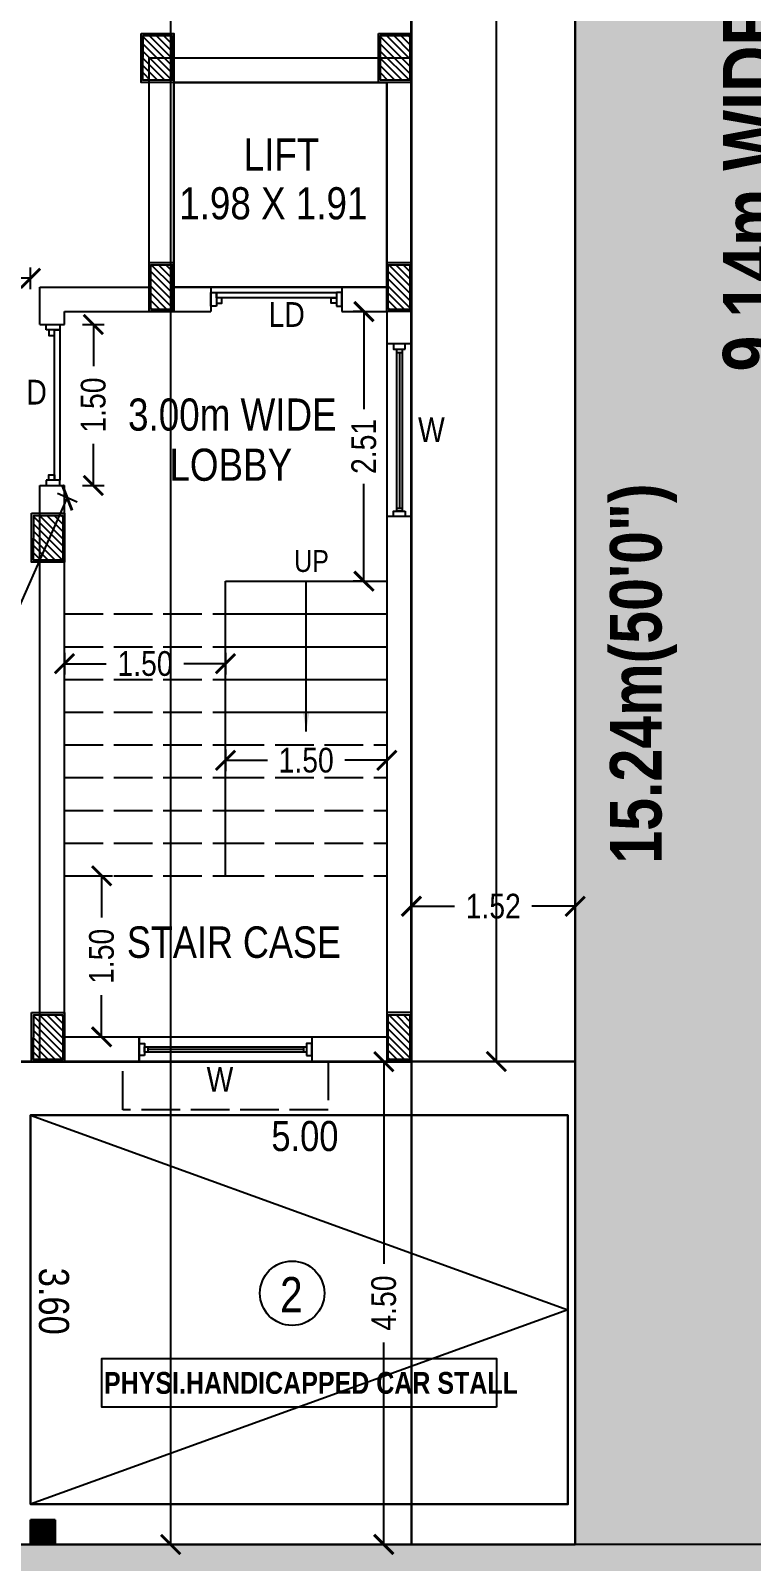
# Model space of a CAD drawing. Header units: metres. Extents: x 144 to 1259, y -1474 to -210.
# Drawn here: x 1154.12 to 1160.82, y -1186.98 to -1172.72 of the extents above; entities that cross this region are included whole.
import ezdxf

# ---------------------------------------------------------------- set-up
doc = ezdxf.new("R2010")
doc.units = ezdxf.units.M
doc.linetypes.add('_AEC_GRIPS_LT_HIDDENX2', pattern=[0.75, 0.5, -0.25])
doc.linetypes.add('ACAD_ISO02W100', pattern=[15, 12, -3])
for name, color, linetype, lineweight in [('_0', 7, 'Continuous', 5), ('BLK_1_FLR_0_STILT_PARKING', 13, 'Continuous', 0), ('BLK_1_LVL_0_BLDG_FOOT_PRINT', 1, 'Continuous', 5), ('CAR', 6, 'Continuous', 13), ('DIST_EXIT', 7, 'Continuous', 0), ('SEGREGATED_TOILET', 1, 'Continuous', 0)]:
    doc.layers.add(name, color=color, linetype=linetype, lineweight=lineweight)
for name, color, linetype in [('AS_AT_SITE', 6, 'Continuous'), ('BLK_1_FLR_0_EXIT_WIDTH_DOOR', 2, 'Continuous'), ('BLK_1_LVL_0_FRONT_SETBACK', 2, 'Continuous'), ('BLK_1_LVL_0_SIDE_SETBACK2', 102, 'Continuous'), ('DRIVE_WAY', 255, 'Continuous'), ('FMB_OR_PLR', 70, 'Continuous'), ('PLOT_BOUNDARY', 70, 'Continuous'), ('ROAD_WIDTH', 2, 'Continuous'), ('SUPER_IMPOSED', 5, 'Continuous')]:
    doc.layers.add(name, color=color, linetype=linetype)
for name, color, linetype, plot in [('BLK_1_FLR_0_BLT_UP_AREA', 18, 'Continuous', False), ('BLK_1_FLR_0_BLT_UP_AREA_DEDUCT', 1, 'Continuous', False), ('BLK_1_FLR_0_DA_LIFT_1', 30, 'Continuous', False), ('DA_PARKING', 1, 'Continuous', False)]:
    doc.layers.add(name, color=color, linetype=linetype, plot=plot)
doc.styles.add('R1', font='swisscb.ttf')
doc.styles.get("Standard").update_dxf_attribs({"font": 'swissck.ttf'})
doc.styles.add('STYLE1', font='swissck.ttf', dxfattribs={"height": 0.23})
doc.dimstyles.get("Standard").update_dxf_attribs({"dimtxt": 0.23, "dimasz": 0.18, "dimexe": 0.1, "dimexo": 0, "dimgap": 0.09, "dimtad": 0, "dimzin": 0, "dimdsep": 46, "dimtxsty": 'STYLE1', "dimblk": 'ARCHTICK', "dimcen": 0.09, "dimadec": 0, "dimazin": 0, "dimtfac": 1, "dimtofl": 0, "dimtmove": 2, "dimatfit": 3, "dimfxl": 0, "dimtolj": 1, "dimtzin": 0, "dimarcsym": 0})

# ---------------------------------------------------------------- blocks, each defined once
blk = doc.blocks.new('_ArchTick')
at = {"color": 0, "const_width": 0.15}
blk.add_lwpolyline([(-0.5, -0.5), (0.5, 0.5)], dxfattribs=at)
blk = doc.blocks.new('*D162')
at = {"color": 0, "lineweight": -2}
for p, q in [((1154.43, -1178.518), (1154.43, -1178.718)), ((1155.93, -1178.518), (1155.93, -1178.718)), ((1154.43, -1178.618), (1154.819, -1178.618)), ((1155.93, -1178.618), (1155.541, -1178.618))]:
    blk.add_line(p, q, dxfattribs=at)
at = {"layer": 'Defpoints', "color": 0}
for p in [(1154.43, -1178.46), (1155.93, -1178.46), (1154.43, -1178.618)]:
    blk.add_point(p, dxfattribs=at)
at = {"color": 0, "lineweight": -2, "xscale": 0.18, "yscale": 0.18, "zscale": 0.18, "rotation": 180}
blk.add_blockref('_ArchTick', (1154.43, -1178.618), dxfattribs=at)
at = {"color": 0, "lineweight": -2, "xscale": 0.18, "yscale": 0.18, "zscale": 0.18}
blk.add_blockref('_ArchTick', (1155.93, -1178.618), dxfattribs=at)
at = {"color": 0, "insert": (1155.18, -1178.618), "char_height": 0.23, "attachment_point": 5, "style": 'STYLE1'}
blk.add_mtext('\\A1;1.50', dxfattribs=at)
blk = doc.blocks.new('dfff')
h = blk.add_hatch()
h.set_pattern_fill('ANSI31', color=256, angle=-90, style=0)
h.set_pattern_definition([(315, (297038.03063, 164947.20593), (0.08838834765, 0.08838834765), [])])
h.paths.add_polyline_path([(237883.28, -45431.69), (237874.28, -45431.69), (237874.28, -45440.69), (237883.28, -45440.69)])
for p, q in [((237874.28, -45440.69), (237874.28, -45431.69)), ((237883.28, -45431.69), (237874.28, -45431.69)), ((237883.28, -45431.69), (237883.28, -45440.69)), ((237883.28, -45440.69), (237874.28, -45440.69))]:
    blk.add_line(p, q)
blk = doc.blocks.new('*D166')
at = {"color": 0, "lineweight": -2}
for p, q in [((1157.659, -1180.977), (1157.659, -1180.777)), ((1159.183, -1180.977), (1159.183, -1180.777)), ((1157.659, -1180.877), (1158.061, -1180.877)), ((1159.183, -1180.877), (1158.78, -1180.877))]:
    blk.add_line(p, q, dxfattribs=at)
at = {"layer": 'Defpoints', "color": 0}
for p in [(1159.183, -1180.877), (1157.659, -1181.089), (1159.183, -1181.089)]:
    blk.add_point(p, dxfattribs=at)
at = {"color": 0, "lineweight": -2, "xscale": 0.18, "yscale": 0.18, "zscale": 0.18, "rotation": 180}
blk.add_blockref('_ArchTick', (1157.659, -1180.877), dxfattribs=at)
at = {"color": 0, "lineweight": -2, "xscale": 0.18, "yscale": 0.18, "zscale": 0.18}
blk.add_blockref('_ArchTick', (1159.183, -1180.877), dxfattribs=at)
at = {"color": 0, "insert": (1158.421, -1180.877), "char_height": 0.23, "attachment_point": 5, "style": 'STYLE1'}
blk.add_mtext('\\A1;1.52', dxfattribs=at)
blk = doc.blocks.new('*D187')
at = {"color": 0, "lineweight": -2}
for p, q in [((1155.93, -1179.418), (1155.93, -1179.618)), ((1155.93, -1179.518), (1156.319, -1179.518)), ((1157.43, -1179.518), (1157.041, -1179.518)), ((1157.43, -1179.418), (1157.43, -1179.618))]:
    blk.add_line(p, q, dxfattribs=at)
at = {"layer": 'Defpoints', "color": 0}
for p in [(1155.93, -1179.374), (1157.43, -1179.374), (1157.43, -1179.518)]:
    blk.add_point(p, dxfattribs=at)
at = {"color": 0, "lineweight": -2, "xscale": 0.18, "yscale": 0.18, "zscale": 0.18, "rotation": 180}
blk.add_blockref('_ArchTick', (1155.93, -1179.518), dxfattribs=at)
at = {"color": 0, "lineweight": -2, "xscale": 0.18, "yscale": 0.18, "zscale": 0.18}
blk.add_blockref('_ArchTick', (1157.43, -1179.518), dxfattribs=at)
at = {"color": 0, "insert": (1156.68, -1179.518), "char_height": 0.23, "attachment_point": 5, "style": 'STYLE1'}
blk.add_mtext('\\A1;1.50', dxfattribs=at)
blk = doc.blocks.new('*D188')
at = {"color": 0, "lineweight": -2}
for p, q in [((1154.767, -1180.593), (1154.876, -1180.593)), ((1154.776, -1180.593), (1154.776, -1180.982)), ((1154.776, -1182.093), (1154.776, -1181.704)), ((1154.767, -1182.093), (1154.876, -1182.093))]:
    blk.add_line(p, q, dxfattribs=at)
at = {"layer": 'Defpoints', "color": 0}
for p in [(1154.767, -1180.593), (1154.776, -1180.593), (1154.767, -1182.093)]:
    blk.add_point(p, dxfattribs=at)
at = {"color": 0, "lineweight": -2, "xscale": 0.18, "yscale": 0.18, "zscale": 0.18}
for p, rotation in [((1154.776, -1180.593), 90), ((1154.776, -1182.093), 270)]:
    blk.add_blockref('_ArchTick', p, dxfattribs=dict(at, rotation=rotation))
at = {"color": 0, "insert": (1154.776, -1181.343), "char_height": 0.23, "attachment_point": 5, "rotation": 90, "style": 'STYLE1'}
blk.add_mtext('\\A1;1.50', dxfattribs=at)
blk = doc.blocks.new('*D191')
at = {"color": 0, "lineweight": -2}
for p, q in [((1182.88, -1180.593), (1183.08, -1180.593)), ((1182.98, -1180.593), (1182.98, -1180.982)), ((1182.98, -1182.093), (1182.98, -1181.704)), ((1182.972, -1182.093), (1183.08, -1182.093))]:
    blk.add_line(p, q, dxfattribs=at)
at = {"layer": 'Defpoints', "color": 0}
for p in [(1154.767, -1180.593), (1182.98, -1180.593), (1182.972, -1182.093)]:
    blk.add_point(p, dxfattribs=at)
at = {"color": 0, "lineweight": -2, "xscale": 0.18, "yscale": 0.18, "zscale": 0.18}
for p, rotation in [((1182.98, -1180.593), 90), ((1182.98, -1182.093), 270)]:
    blk.add_blockref('_ArchTick', p, dxfattribs=dict(at, rotation=rotation))
at = {"color": 0, "insert": (1182.98, -1181.343), "char_height": 0.23, "attachment_point": 5, "rotation": 90, "style": 'STYLE1'}
blk.add_mtext('\\A1;1.50', dxfattribs=at)
blk = doc.blocks.new('*D199')
at = {"color": 0, "lineweight": -2}
for p, q in [((1229.995, -1180.593), (1230.195, -1180.593)), ((1230.095, -1180.593), (1230.095, -1180.982)), ((1230.095, -1182.093), (1230.095, -1181.704)), ((1230.087, -1182.093), (1230.195, -1182.093))]:
    blk.add_line(p, q, dxfattribs=at)
at = {"layer": 'Defpoints', "color": 0}
for p in [(1154.767, -1180.593), (1230.095, -1180.593), (1230.087, -1182.093)]:
    blk.add_point(p, dxfattribs=at)
at = {"color": 0, "lineweight": -2, "xscale": 0.18, "yscale": 0.18, "zscale": 0.18}
for p, rotation in [((1230.095, -1180.593), 90), ((1230.095, -1182.093), 270)]:
    blk.add_blockref('_ArchTick', p, dxfattribs=dict(at, rotation=rotation))
at = {"color": 0, "insert": (1230.095, -1181.343), "char_height": 0.23, "attachment_point": 5, "rotation": 90, "style": 'STYLE1'}
blk.add_mtext('\\A1;1.50', dxfattribs=at)
blk = doc.blocks.new('*D211')
at = {"layer": '_0', "color": 0, "lineweight": -2}
for p, q in [((1157.302, -1182.323), (1157.502, -1182.323)), ((1157.402, -1182.323), (1157.402, -1184.205)), ((1157.402, -1186.819), (1157.402, -1184.937)), ((1157.302, -1186.819), (1157.502, -1186.819))]:
    blk.add_line(p, q, dxfattribs=at)
at = {"layer": 'Defpoints', "color": 0}
for p in [(1157.258, -1182.323), (1157.258, -1186.819), (1157.402, -1186.819)]:
    blk.add_point(p, dxfattribs=at)
at = {"layer": '_0', "color": 0, "lineweight": -2, "xscale": 0.18, "yscale": 0.18, "zscale": 0.18}
for p, rotation in [((1157.402, -1182.323), 90), ((1157.402, -1186.819), 270)]:
    blk.add_blockref('_ArchTick', p, dxfattribs=dict(at, rotation=rotation))
at = {"layer": '_0', "color": 0, "insert": (1157.402, -1184.571), "char_height": 0.23, "attachment_point": 5, "rotation": 90, "style": 'STYLE1'}
blk.add_mtext('\\A1;4.50', dxfattribs=at)
blk = doc.blocks.new('*D215')
at = {"layer": 'Defpoints', "color": 0}
for p in [(1156.618, -1159.341), (1155.419, -1186.819), (1156.097, -1186.819)]:
    blk.add_point(p, dxfattribs=at)
at = {"layer": 'SEGREGATED_TOILET', "color": 0, "lineweight": -2}
for p, q in [((1155.519, -1159.341), (1155.319, -1159.341)), ((1155.419, -1159.341), (1155.419, -1169.28)), ((1155.419, -1186.819), (1155.419, -1170.173)), ((1155.519, -1186.819), (1155.319, -1186.819))]:
    blk.add_line(p, q, dxfattribs=at)
at = {"layer": 'SEGREGATED_TOILET', "color": 0, "lineweight": -2, "xscale": 0.18, "yscale": 0.18, "zscale": 0.18}
for p, rotation in [((1155.419, -1159.341), 90), ((1155.419, -1186.819), 270)]:
    blk.add_blockref('_ArchTick', p, dxfattribs=dict(at, rotation=rotation))
at = {"layer": 'SEGREGATED_TOILET', "color": 0, "lineweight": 30, "insert": (1155.419, -1169.727), "char_height": 0.23, "attachment_point": 5, "rotation": 90, "style": 'STYLE1'}
blk.add_mtext('\\A1;27.48', dxfattribs=at)
blk = doc.blocks.new('*D218')
at = {"layer": 'BLK_1_FLR_0_EXIT_WIDTH_DOOR', "color": 0, "lineweight": -2}
for p, q in [((1154.599, -1175.46), (1154.799, -1175.46)), ((1154.699, -1175.46), (1154.699, -1175.849)), ((1154.699, -1176.96), (1154.699, -1176.571)), ((1154.599, -1176.96), (1154.799, -1176.96))]:
    blk.add_line(p, q, dxfattribs=at)
at = {"layer": 'Defpoints', "color": 0}
for p in [(1154.43, -1175.46), (1154.699, -1175.46), (1154.43, -1176.96)]:
    blk.add_point(p, dxfattribs=at)
at = {"layer": 'BLK_1_FLR_0_EXIT_WIDTH_DOOR', "color": 0, "lineweight": -2, "xscale": 0.18, "yscale": 0.18, "zscale": 0.18}
for p, rotation in [((1154.699, -1175.46), 90), ((1154.699, -1176.96), 270)]:
    blk.add_blockref('_ArchTick', p, dxfattribs=dict(at, rotation=rotation))
at = {"layer": 'BLK_1_FLR_0_EXIT_WIDTH_DOOR', "color": 0, "lineweight": 30, "insert": (1154.699, -1176.21), "char_height": 0.23, "attachment_point": 5, "rotation": 90, "style": 'STYLE1'}
blk.add_mtext('\\A1;1.50', dxfattribs=at)
blk = doc.blocks.new('*D219')
at = {"layer": '_0', "color": 0, "lineweight": -2}
for p, q in [((1157.222, -1175.34), (1157.117, -1175.34)), ((1157.217, -1175.34), (1157.217, -1176.247)), ((1157.217, -1177.85), (1157.217, -1176.943)), ((1157.222, -1177.85), (1157.117, -1177.85))]:
    blk.add_line(p, q, dxfattribs=at)
at = {"layer": 'Defpoints', "color": 0}
for p in [(1157.222, -1175.34), (1157.217, -1177.85), (1157.222, -1177.85)]:
    blk.add_point(p, dxfattribs=at)
at = {"layer": '_0', "color": 0, "lineweight": -2, "xscale": 0.18, "yscale": 0.18, "zscale": 0.18}
for p, rotation in [((1157.217, -1175.34), 90), ((1157.217, -1177.85), 270)]:
    blk.add_blockref('_ArchTick', p, dxfattribs=dict(at, rotation=rotation))
at = {"layer": '_0', "color": 0, "insert": (1157.217, -1176.595), "char_height": 0.23, "attachment_point": 5, "rotation": 90, "style": 'STYLE1'}
blk.add_mtext('\\A1;2.51', dxfattribs=at)
blk = doc.blocks.new('*D282')
at = {"layer": 'Defpoints', "color": 0}
for p in [(1154.202, -1176.96), (1154.455, -1177.072), (1149.851, -1186.819)]:
    blk.add_point(p, dxfattribs=at)
at = {"layer": 'DIST_EXIT', "color": 0, "lineweight": -2}
for p, q in [((1154.455, -1177.072), (1152.458, -1181.597)), ((1154.364, -1177.032), (1154.547, -1177.112)), ((1150.104, -1186.93), (1152.101, -1182.406)), ((1150.013, -1186.89), (1150.196, -1186.971))]:
    blk.add_line(p, q, dxfattribs=at)
at = {"layer": 'DIST_EXIT', "color": 0, "lineweight": -2, "xscale": 0.18, "yscale": 0.18, "zscale": 0.18}
for p, rotation in [((1154.455, -1177.072), 66.18499376486002), ((1150.104, -1186.93), 246.18499376486)]:
    blk.add_blockref('_ArchTick', p, dxfattribs=dict(at, rotation=rotation))
at = {"layer": 'DIST_EXIT', "color": 0, "insert": (1152.28, -1182.001), "char_height": 0.23, "attachment_point": 5, "rotation": 66.185, "style": 'STYLE1'}
blk.add_mtext('\\A1;10.78', dxfattribs=at)
blk = doc.blocks.new('*D283')
at = {"layer": 'Defpoints', "color": 0}
for p in [(1154.115, -1175.03), (1148.115, -1175.562), (1154.115, -1175.562)]:
    blk.add_point(p, dxfattribs=at)
at = {"layer": 'DRIVE_WAY', "color": 0, "lineweight": -2}
for p, q in [((1148.115, -1175.13), (1148.115, -1174.93)), ((1154.115, -1175.13), (1154.115, -1174.93)), ((1148.115, -1175.03), (1150.751, -1175.03)), ((1154.115, -1175.03), (1151.48, -1175.03))]:
    blk.add_line(p, q, dxfattribs=at)
at = {"layer": 'DRIVE_WAY', "color": 0, "lineweight": -2, "xscale": 0.18, "yscale": 0.18, "zscale": 0.18, "rotation": 180}
blk.add_blockref('_ArchTick', (1148.115, -1175.03), dxfattribs=at)
at = {"layer": 'DRIVE_WAY', "color": 0, "lineweight": -2, "xscale": 0.18, "yscale": 0.18, "zscale": 0.18}
blk.add_blockref('_ArchTick', (1154.115, -1175.03), dxfattribs=at)
at = {"layer": 'DRIVE_WAY', "color": 0, "insert": (1151.115, -1175.03), "char_height": 0.23, "attachment_point": 5, "style": 'STYLE1'}
blk.add_mtext('\\A1;6.00', dxfattribs=at)
blk = doc.blocks.new('*D379')
at = {"layer": 'CAR', "color": 0, "lineweight": -2}
for p, q in [((1158.35, -1158.773), (1158.55, -1158.773)), ((1158.45, -1158.773), (1158.45, -1170.102)), ((1158.45, -1182.323), (1158.45, -1170.995)), ((1158.35, -1182.323), (1158.55, -1182.323))]:
    blk.add_line(p, q, dxfattribs=at)
at = {"layer": 'Defpoints', "color": 0}
for p in [(1157.659, -1158.773), (1158.45, -1158.773), (1157.659, -1182.323)]:
    blk.add_point(p, dxfattribs=at)
at = {"layer": 'CAR', "color": 0, "lineweight": -2, "xscale": 0.18, "yscale": 0.18, "zscale": 0.18}
for p, rotation in [((1158.45, -1158.773), 90), ((1158.45, -1182.323), 270)]:
    blk.add_blockref('_ArchTick', p, dxfattribs=dict(at, rotation=rotation))
at = {"layer": 'CAR', "color": 0, "insert": (1158.45, -1170.548), "char_height": 0.23, "attachment_point": 5, "rotation": 90, "style": 'STYLE1'}
blk.add_mtext('\\A1;23.55', dxfattribs=at)

msp = doc.modelspace()

# ---------------------------------------------------------------- hatches: boundary and pattern name
h = msp.add_hatch(color=2)
h.paths.add_polyline_path([(1162.74, -1156.087), (1161.236, -1156.087), (1161.078, -1156.36), (1161.078, -1155.679), (1160.964, -1156.087), (1159.183, -1156.087), (1159.183, -1157.253), (1159.183, -1186.818), (1154.344, -1186.818), (1154.344, -1186.818), (1154.115, -1186.818), (1154.115, -1186.819), (1148.114, -1186.819), (1148.115, -1186.818), (1148.115, -1186.818), (1147.887, -1186.818), (1147.887, -1186.818), (1143.419, -1186.818), (1143.419, -1186.819), (1142.419, -1186.819), (1140.413, -1186.819), (1140.413, -1188.626), (1140.893, -1188.761), (1140.092, -1188.761), (1140.413, -1188.947), (1140.413, -1193.128), (1164.29, -1193.128), (1164.29, -1188.947), (1163.969, -1188.761), (1164.77, -1188.761), (1164.29, -1188.626), (1164.29, -1186.819), (1162.74, -1186.819)], flags=16)
h.paths.add_polyline_path([(918.388, -1473.853), (918.388, -909.568), (1218.388, -909.568), (1218.388, -1473.853)], flags=9)
h.paths.add_polyline_path([(918.406, -1469.533), (918.406, -912.39), (1218.406, -912.39), (1218.406, -1469.533)], flags=9)
msp.add_hatch(color=2).paths.add_polyline_path([(1140.413, -1193.128), (1140.413, -1188.947), (1140.092, -1188.761), (1140.893, -1188.761), (1140.413, -1188.626), (1140.413, -1186.819), (1159.183, -1186.818), (1159.183, -1156.087), (1160.964, -1156.087), (1161.078, -1155.679), (1161.078, -1156.36), (1161.236, -1156.087), (1162.74, -1156.087), (1162.74, -1186.819), (1164.29, -1186.819), (1164.29, -1188.626), (1164.77, -1188.761), (1163.969, -1188.761), (1164.29, -1188.947), (1164.29, -1193.128)])
at = {"ltscale": 30}
h = msp.add_hatch(dxfattribs=at)
h.set_pattern_fill('ANSI31', color=256, scale=0.381, angle=360, style=0)
h.set_pattern_definition([(135, (2377.641027, -997.573987), (0.0336759605, 0.0336759605), [])])
h.paths.add_polyline_path([(1155.435, -1172.77), (1155.163, -1172.77), (1155.161, -1173.185), (1155.435, -1173.185)])
h = msp.add_hatch(dxfattribs=at)
h.set_pattern_fill('ANSI31', color=256, scale=0.381, angle=360, style=0)
h.set_pattern_definition([(135, (2379.850827, -997.573987), (0.0336759605, 0.0336759605), [])])
h.paths.add_polyline_path([(1157.645, -1172.77), (1157.373, -1172.77), (1157.371, -1173.185), (1157.645, -1173.185)])
at = {"ltscale": 18}
h = msp.add_hatch(dxfattribs=at)
h.set_pattern_fill('ANSI31', color=256, scale=0.381, angle=180, style=0)
h.set_pattern_definition([(315, (-66.971525, -1350.515716), (-0.0336759605, -0.0336759605), [])])
h.paths.add_polyline_path([(1155.235, -1175.319), (1155.436, -1175.319), (1155.436, -1174.904), (1155.235, -1174.904)])
h = msp.add_hatch(dxfattribs=at)
h.set_pattern_fill('ANSI31', color=256, scale=0.381, angle=180, style=0)
h.set_pattern_definition([(315, (-64.761725, -1350.515716), (-0.0336759605, -0.0336759605), [])])
h.paths.add_polyline_path([(1157.444, -1175.319), (1157.646, -1175.319), (1157.646, -1174.904), (1157.444, -1174.904)])
at = {"ltscale": 30}
h = msp.add_hatch(dxfattribs=at)
h.set_pattern_fill('ANSI31', color=256, scale=0.381, angle=360, style=0)
h.set_pattern_definition([(135, (2376.622227, -1002.041285), (0.0336759605, 0.0336759605), [])])
h.paths.add_polyline_path([(1154.416, -1177.238), (1154.144, -1177.238), (1154.142, -1177.653), (1154.416, -1177.653)])
h = msp.add_hatch(dxfattribs=at)
h.set_pattern_fill('ANSI31', color=256, scale=0.381, angle=360, style=0)
h.set_pattern_definition([(135, (2376.622227, -1006.690584), (0.0336759605, 0.0336759605), [])])
h.paths.add_polyline_path([(1154.416, -1181.887), (1154.144, -1181.887), (1154.142, -1182.302), (1154.416, -1182.302)])
at = {"ltscale": 18}
h = msp.add_hatch(dxfattribs=at)
h.set_pattern_fill('ANSI31', color=256, scale=0.381, angle=180, style=0)
h.set_pattern_definition([(315, (-64.761725, -1357.49877), (-0.0336759605, -0.0336759605), [])])
h.paths.add_polyline_path([(1157.444, -1182.302), (1157.646, -1182.302), (1157.646, -1181.888), (1157.444, -1181.888)])

# ---------------------------------------------------------------- linework, layer by layer
at = {"linetype": 'ByBlock', "ltscale": 30}
for p, q in [((1155.22, -1175.112), (1155.22, -1172.978)), ((1155.22, -1172.978), (1157.659, -1172.978)), ((1157.659, -1182.323), (1157.659, -1172.978)), ((1155.449, -1175.112), (1155.449, -1173.207)), ((1155.449, -1173.207), (1157.43, -1173.207)), ((1157.43, -1175.112), (1157.43, -1173.207)), ((1154.202, -1175.112), (1155.22, -1175.112)), ((1154.202, -1175.46), (1154.202, -1175.112)), ((1155.449, -1175.112), (1155.793, -1175.112)), ((1157.013, -1175.112), (1157.43, -1175.112)), ((1154.43, -1175.34), (1155.793, -1175.34)), ((1154.43, -1175.46), (1154.43, -1175.34)), ((1157.013, -1175.34), (1157.43, -1175.34)), ((1157.43, -1175.34), (1157.43, -1182.093)), ((1154.202, -1175.46), (1154.43, -1175.46)), ((1154.202, -1176.96), (1154.43, -1176.96)), ((1154.202, -1182.323), (1154.202, -1176.96)), ((1154.43, -1182.093), (1154.43, -1176.96)), ((1155.93, -1177.85), (1157.43, -1177.85)), ((1155.93, -1180.593), (1155.93, -1177.85)), ((1155.93, -1178.155), (1157.43, -1178.155)), ((1155.93, -1178.46), (1157.43, -1178.46)), ((1155.93, -1178.764), (1157.43, -1178.764)), ((1155.93, -1179.069), (1157.43, -1179.069)), ((1154.43, -1182.093), (1157.43, -1182.093)), ((1154.202, -1182.323), (1157.659, -1182.323))]:
    msp.add_line(p, q, dxfattribs=at)
at = {"linetype": 'Continuous', "lineweight": -3}
for p, q in [((1157.659, -1175.641), (1157.43, -1175.641)), ((1157.522, -1175.721), (1157.572, -1175.721)), ((1157.547, -1175.721), (1157.547, -1177.169)), ((1157.659, -1177.249), (1157.43, -1177.249)), ((1157.522, -1177.169), (1157.572, -1177.169)), ((1155.206, -1182.185), (1155.206, -1182.235)), ((1156.654, -1182.21), (1155.206, -1182.21)), ((1156.654, -1182.185), (1156.654, -1182.235))]:
    msp.add_line(p, q, dxfattribs=at)
at = {"linetype": 'ACAD_ISO02W100', "ltscale": 0.03}
for p, q in [((1154.43, -1178.155), (1155.93, -1178.155)), ((1154.43, -1178.46), (1155.93, -1178.46)), ((1154.43, -1178.764), (1155.93, -1178.764)), ((1154.43, -1179.069), (1155.93, -1179.069)), ((1154.43, -1179.374), (1155.93, -1179.374)), ((1155.93, -1179.374), (1157.43, -1179.374)), ((1154.43, -1179.679), (1155.93, -1179.679)), ((1155.93, -1179.679), (1157.43, -1179.679)), ((1154.43, -1179.984), (1155.93, -1179.984)), ((1155.93, -1179.984), (1157.43, -1179.984)), ((1154.43, -1180.288), (1155.93, -1180.288)), ((1155.93, -1180.288), (1157.43, -1180.288)), ((1154.43, -1180.593), (1155.93, -1180.593)), ((1155.93, -1180.593), (1157.43, -1180.593))]:
    msp.add_line(p, q, dxfattribs=at)
at = {"ltscale": 30}
for p, q in [((1155.126, -1182.093), (1155.126, -1182.322)), ((1156.734, -1182.093), (1156.734, -1182.322))]:
    msp.add_line(p, q, dxfattribs=at)
at = {"ltscale": 10}
for p, q in [((1155.126, -1182.322), (1155.126, -1182.093)), ((1156.734, -1182.093), (1156.734, -1182.322))]:
    msp.add_line(p, q, dxfattribs=at)
for points in [[(1140.413, -1193.128), (1140.413, -1188.947), (1140.092, -1188.761), (1140.893, -1188.761), (1140.413, -1188.626), (1140.413, -1186.819), (1159.183, -1186.818), (1159.183, -1156.087), (1160.964, -1156.087), (1161.078, -1155.679), (1161.078, -1156.36), (1161.236, -1156.087), (1162.74, -1156.087), (1162.74, -1186.819), (1164.29, -1186.819), (1164.29, -1188.626), (1164.77, -1188.761), (1163.969, -1188.761), (1164.29, -1188.947), (1164.29, -1193.128)], [(1159.115, -1186.444), (1154.115, -1186.444), (1154.115, -1182.823), (1159.115, -1182.823)], [(1158.452, -1185.539), (1154.779, -1185.539), (1154.779, -1185.087), (1158.452, -1185.087)]]:
    msp.add_lwpolyline(points, close=True)
at = {"color": 1, "lineweight": 30}
msp.add_lwpolyline([(1159.183, -1157.253), (1136.323, -1157.253), (1136.323, -1171.578), (1142.419, -1171.578), (1142.419, -1186.818), (1159.183, -1186.818)], close=True, dxfattribs=at)
at = {"linetype": '_AEC_GRIPS_LT_HIDDENX2', "lineweight": 35}
msp.add_lwpolyline([(1157.659, -1182.323), (1157.659, -1158.773), (1137.843, -1158.773), (1137.843, -1170.059), (1143.939, -1170.059), (1143.939, -1182.323)], close=True, dxfattribs=at)
at = {"color": 3, "linetype": 'ByBlock', "lineweight": 35}
msp.add_lwpolyline([(1157.659, -1182.323), (1157.659, -1158.773), (1137.843, -1158.773), (1137.843, -1170.058), (1143.939, -1170.058), (1143.939, -1182.323)], close=True, dxfattribs=at)
at = {"ltscale": 30}
for points in [[(1155.144, -1172.75), (1155.449, -1172.75), (1155.449, -1173.207), (1155.144, -1173.207)], [(1155.435, -1172.77), (1155.435, -1173.185), (1155.161, -1173.185), (1155.163, -1172.77)], [(1157.354, -1172.75), (1157.659, -1172.75), (1157.659, -1173.207), (1157.354, -1173.207)], [(1157.645, -1172.77), (1157.645, -1173.185), (1157.371, -1173.185), (1157.373, -1172.77)], [(1154.125, -1177.217), (1154.43, -1177.217), (1154.43, -1177.674), (1154.125, -1177.674)], [(1154.416, -1177.238), (1154.416, -1177.653), (1154.142, -1177.653), (1154.144, -1177.238)], [(1154.125, -1181.866), (1154.43, -1181.866), (1154.43, -1182.323), (1154.125, -1182.323)], [(1154.416, -1181.887), (1154.416, -1182.302), (1154.142, -1182.302), (1154.144, -1181.887)]]:
    msp.add_lwpolyline(points, close=True, dxfattribs=at)
at = {"ltscale": 18}
for points in [[(1155.22, -1174.883), (1155.449, -1174.883), (1155.449, -1175.34), (1155.22, -1175.34)], [(1155.235, -1175.319), (1155.235, -1174.904), (1155.436, -1174.904), (1155.436, -1175.319)], [(1157.43, -1174.883), (1157.659, -1174.883), (1157.659, -1175.34), (1157.43, -1175.34)], [(1157.444, -1175.319), (1157.444, -1174.904), (1157.646, -1174.904), (1157.646, -1175.319)], [(1157.43, -1182.323), (1157.659, -1182.323), (1157.659, -1181.866), (1157.43, -1181.866)], [(1157.444, -1182.302), (1157.444, -1181.888), (1157.646, -1181.888), (1157.646, -1182.302)]]:
    msp.add_lwpolyline(points, close=True, dxfattribs=at)
at = {"linetype": 'ByBlock', "ltscale": 30}
for points in [[(1155.793, -1175.112), (1155.793, -1175.34)], [(1157.013, -1175.112), (1157.013, -1175.34)]]:
    msp.add_lwpolyline(points, dxfattribs=at)
at = {"ltscale": 10}
for points in [[(1155.844, -1175.288), (1155.793, -1175.288), (1155.793, -1175.161), (1155.844, -1175.161)], [(1156.962, -1175.161), (1156.962, -1175.212), (1155.844, -1175.212), (1155.844, -1175.161)], [(1155.844, -1175.263), (1155.894, -1175.263), (1155.894, -1175.212), (1155.844, -1175.212)], [(1156.962, -1175.263), (1156.911, -1175.263), (1156.911, -1175.212), (1156.962, -1175.212)], [(1156.962, -1175.288), (1157.013, -1175.288), (1157.013, -1175.161), (1156.962, -1175.161)], [(1154.26, -1175.511), (1154.26, -1175.46), (1154.387, -1175.46), (1154.387, -1175.511)], [(1154.285, -1175.511), (1154.285, -1175.562), (1154.336, -1175.562), (1154.336, -1175.511)], [(1154.387, -1176.909), (1154.336, -1176.909), (1154.336, -1175.511), (1154.387, -1175.511)], [(1154.26, -1176.909), (1154.26, -1176.96), (1154.387, -1176.96), (1154.387, -1176.909)], [(1154.285, -1176.909), (1154.285, -1176.859), (1154.336, -1176.859), (1154.336, -1176.909)]]:
    msp.add_lwpolyline(points, close=True, dxfattribs=at)
at = {"linetype": 'Continuous', "lineweight": -3}
for points in [[(1157.602, -1175.691), (1157.602, -1175.641), (1157.492, -1175.641), (1157.492, -1175.691)], [(1157.522, -1175.691), (1157.572, -1175.691), (1157.572, -1177.199), (1157.522, -1177.199)], [(1157.602, -1177.199), (1157.602, -1177.249), (1157.492, -1177.249), (1157.492, -1177.199)], [(1155.176, -1182.265), (1155.126, -1182.265), (1155.126, -1182.155), (1155.176, -1182.155)], [(1156.684, -1182.185), (1156.684, -1182.235), (1155.176, -1182.235), (1155.176, -1182.185)], [(1156.684, -1182.265), (1156.734, -1182.265), (1156.734, -1182.155), (1156.684, -1182.155)]]:
    msp.add_lwpolyline(points, close=True, dxfattribs=at)
at = {"linetype": 'ACAD_ISO02W100', "ltscale": 0.03}
msp.add_lwpolyline([(1156.734, -1182.323), (1156.886, -1182.323), (1156.886, -1182.773), (1154.975, -1182.773), (1154.975, -1182.323), (1155.126, -1182.323)], dxfattribs=at)
msp.add_lwpolyline([(1154.115, -1182.823), (1159.115, -1184.633), (1154.115, -1186.444), (1154.115, -1182.823)])
msp.add_circle((1156.549, -1184.48), 0.3)
at = {"layer": 'AS_AT_SITE', "lineweight": 30}
msp.add_lwpolyline([(1159.183, -1157.253), (1136.323, -1157.253), (1136.323, -1171.578), (1142.419, -1171.578), (1142.419, -1186.818), (1159.183, -1186.818)], close=True, dxfattribs=at)
msp.add_lwpolyline([(1159.183, -1157.253), (1136.323, -1157.253), (1136.323, -1171.578), (1142.419, -1171.578), (1142.419, -1186.818), (1159.183, -1186.818)], close=True, dxfattribs=at)
at = {"layer": 'BLK_1_FLR_0_BLT_UP_AREA', "color": 18}
msp.add_lwpolyline([(1157.659, -1182.323), (1157.659, -1158.773), (1137.843, -1158.773), (1137.843, -1170.058), (1143.939, -1170.058), (1143.939, -1182.323)], close=True, dxfattribs=at)
at = {"layer": 'BLK_1_FLR_0_BLT_UP_AREA_DEDUCT', "color": 18}
msp.add_lwpolyline([(1157.659, -1182.323), (1157.659, -1158.773), (1137.843, -1158.773), (1137.843, -1170.058), (1143.939, -1170.058), (1143.939, -1182.323)], close=True, dxfattribs=at)
at = {"layer": 'BLK_1_FLR_0_DA_LIFT_1', "lineweight": 30}
msp.add_lwpolyline([(1157.43, -1175.112), (1155.449, -1175.112), (1155.449, -1173.207), (1157.43, -1173.207)], close=True, dxfattribs=at)
at = {"layer": 'BLK_1_FLR_0_STILT_PARKING'}
msp.add_lwpolyline([(1157.659, -1182.323), (1157.659, -1158.773), (1137.843, -1158.773), (1137.843, -1170.058), (1143.939, -1170.058), (1143.939, -1182.323)], close=True, dxfattribs=at)
at = {"layer": 'BLK_1_LVL_0_BLDG_FOOT_PRINT', "lineweight": 30}
msp.add_lwpolyline([(1157.659, -1182.323), (1157.659, -1158.773), (1137.843, -1158.773), (1137.843, -1170.058), (1143.939, -1170.058), (1143.939, -1182.323)], close=True, dxfattribs=at)
at = {"layer": 'BLK_1_LVL_0_FRONT_SETBACK', "color": 2, "lineweight": 30}
msp.add_lwpolyline([(1157.659, -1182.323), (1143.939, -1182.323), (1143.939, -1186.818), (1157.659, -1186.818)], close=True, dxfattribs=at)
at = {"layer": 'BLK_1_LVL_0_SIDE_SETBACK2', "lineweight": 30}
msp.add_lwpolyline([(1159.183, -1158.773), (1157.659, -1158.773), (1157.659, -1182.323), (1159.183, -1182.323)], close=True, dxfattribs=at)
at = {"layer": 'DA_PARKING', "linetype": 'Continuous', "lineweight": 30}
msp.add_lwpolyline([(1154.115, -1186.444), (1159.115, -1186.444), (1159.115, -1182.823), (1154.115, -1182.823)], close=True, dxfattribs=at)
at = {"layer": 'FMB_OR_PLR', "lineweight": 30}
msp.add_lwpolyline([(1159.183, -1157.253), (1136.323, -1157.253), (1136.323, -1171.578), (1142.419, -1171.578), (1142.419, -1186.818), (1159.183, -1186.818)], close=True, dxfattribs=at)
at = {"layer": 'PLOT_BOUNDARY', "color": 70, "lineweight": 30}
msp.add_lwpolyline([(1159.183, -1157.253), (1136.323, -1157.253), (1136.323, -1171.578), (1142.419, -1171.578), (1142.419, -1186.818), (1159.183, -1186.818)], close=True, dxfattribs=at)
at = {"layer": 'ROAD_WIDTH'}
msp.add_lwpolyline([(1163.515, -1186.819), (1133.515, -1186.819), (1133.515, -1216.819), (1163.515, -1216.819)], close=True, dxfattribs=at)
at = {"layer": 'SUPER_IMPOSED', "lineweight": 30}
msp.add_lwpolyline([(1159.183, -1157.253), (1136.323, -1157.253), (1136.323, -1171.578), (1142.419, -1171.578), (1142.419, -1186.818), (1159.183, -1186.818)], close=True, dxfattribs=at)

# ---------------------------------------------------------------- block references
at = {"xscale": 0.0253999999999898, "yscale": 0.0253999999999898, "zscale": 0.0253999999999898}
msp.add_blockref('dfff', (-4887.891, -32.625), dxfattribs=at)

# ---------------------------------------------------------------- texts
for s, height, rotation, style, p in [('9.14m WIDE COMMON ROAD', 0.52401, 90, 'R1', (1161.082, -1175.898)), ('15.24m(50\'0")', 0.48, 90, 'R1', (1159.987, -1180.48)), ('3.60', 0.28, 270, 'STYLE1', (1154.193, -1184.242))]:
    msp.add_text(s, height=height, rotation=rotation, dxfattribs=dict(style=style)).set_placement(p)
at = {"lineweight": 30}
for s, height, p in [('LIFT', 0.299, (1156.098, -1174.027)), ('1.98 X 1.91', 0.299, (1155.498, -1174.481)), ('3.00m WIDE ', 0.299, (1155.022, -1176.448)), ('LOBBY', 0.299, (1155.407, -1176.915)), ('UP', 0.2032, (1156.568, -1177.764)), ('STAIR CASE', 0.2926, (1155.011, -1181.357))]:
    msp.add_text(s, height=height, dxfattribs=at).set_placement(p)
for s, height, style, p in [('LD', 0.23, 'STYLE1', (1156.33, -1175.482)), ('D', 0.23, 'STYLE1', (1154.076, -1176.205)), ('W', 0.23, 'STYLE1', (1157.721, -1176.555)), ('W', 0.23, 'STYLE1', (1155.753, -1182.602)), ('5.00', 0.28, 'STYLE1', (1156.356, -1183.156)), ('PHYSI.HANDICAPPED CAR STALL', 0.2032, 'R1', (1154.798, -1185.416))]:
    msp.add_text(s, height=height, dxfattribs=dict(style=style)).set_placement(p)
at = {"lineweight": 100}
msp.add_text('2', height=0.328, dxfattribs=at).set_placement((1156.437, -1184.657))

# ---------------------------------------------------------------- dimensions: what is measured, and where the dimension line sits
for base, p1, p2, picture, middle in [((1154.43, -1178.618), (1155.93, -1178.46), (1154.43, -1178.46), '*D162', (1155.18, -1178.618)), ((1157.43, -1179.518), (1155.93, -1179.374), (1157.43, -1179.374), '*D187', (1156.68, -1179.518)), ((1159.183, -1180.877), (1157.659, -1181.089), (1159.183, -1181.089), '*D166', (1158.421, -1180.877))]:
    dim = msp.add_linear_dim(base=base, p1=p1, p2=p2, dimstyle='Standard')
    dim.commit()
    dim.dimension.update_dxf_attribs({"geometry": picture, "text_midpoint": middle})
for base, p1, picture, middle in [((1154.776, -1180.593), (1154.767, -1182.093), '*D188', (1154.776, -1181.343)), ((1182.98, -1180.593), (1182.972, -1182.093), '*D191', (1182.98, -1181.343)), ((1230.095, -1180.593), (1230.087, -1182.093), '*D199', (1230.095, -1181.343))]:
    dim = msp.add_linear_dim(base=base, p1=p1, p2=(1154.767, -1180.593), angle=90, dimstyle='Standard')
    dim.commit()
    dim.dimension.update_dxf_attribs({"geometry": picture, "text_midpoint": middle})
at = {"layer": '_0'}
for base, p1, p2, picture, middle in [((1157.217, -1177.85), (1157.222, -1175.34), (1157.222, -1177.85), '*D219', (1157.217, -1176.595)), ((1157.402, -1186.819), (1157.258, -1182.323), (1157.258, -1186.819), '*D211', (1157.402, -1184.571))]:
    dim = msp.add_linear_dim(base=base, p1=p1, p2=p2, angle=90, dimstyle='Standard', dxfattribs=at)
    dim.commit()
    dim.dimension.update_dxf_attribs({"geometry": picture, "text_midpoint": middle})
at = {"layer": 'BLK_1_FLR_0_EXIT_WIDTH_DOOR', "lineweight": 30}
dim = msp.add_linear_dim(base=(1154.699, -1175.46), p1=(1154.43, -1176.96), p2=(1154.43, -1175.46), angle=90, dimstyle='Standard', dxfattribs=at)
dim.commit()
dim.dimension.update_dxf_attribs({"geometry": '*D218', "text_midpoint": (1154.699, -1176.21)})
at = {"layer": 'CAR', "color": 7}
dim = msp.add_linear_dim(base=(1158.45, -1158.773), p1=(1157.659, -1182.323), p2=(1157.659, -1158.773), angle=90, dimstyle='Standard', dxfattribs=at)
dim.commit()
dim.dimension.update_dxf_attribs({"geometry": '*D379', "text_midpoint": (1158.45, -1170.548)})
at = {"layer": 'DIST_EXIT'}
dim = msp.add_aligned_dim(p1=(1149.851, -1186.819), p2=(1154.202, -1176.96), distance=-0.277, dimstyle='Standard', dxfattribs=at)
dim.commit()
dim.dimension.update_dxf_attribs({"geometry": '*D282', "text_midpoint": (1152.28, -1182.001)})
at = {"layer": 'DRIVE_WAY', "color": 255}
dim = msp.add_linear_dim(base=(1154.115, -1175.03), p1=(1148.115, -1175.562), p2=(1154.115, -1175.562), dimstyle='Standard', dxfattribs=at)
dim.commit()
dim.dimension.update_dxf_attribs({"geometry": '*D283', "text_midpoint": (1151.115, -1175.03)})
at = {"layer": 'SEGREGATED_TOILET', "lineweight": 30}
dim = msp.add_linear_dim(base=(1155.419, -1186.819), p1=(1156.618, -1159.341), p2=(1156.097, -1186.819), angle=90, dimstyle='Standard', dxfattribs=at)
dim.commit()
dim.dimension.update_dxf_attribs({"geometry": '*D215', "text_midpoint": (1155.419, -1169.727), "dimtype": 160})

# ---------------------------------------------------------------- leaders
msp.add_leader([(1156.68, -1179.25), (1156.68, -1177.85)], dimstyle='Standard', override={"dimgap": 0.09, "dimtad": 0})

doc.saveas('drawing.dxf')
